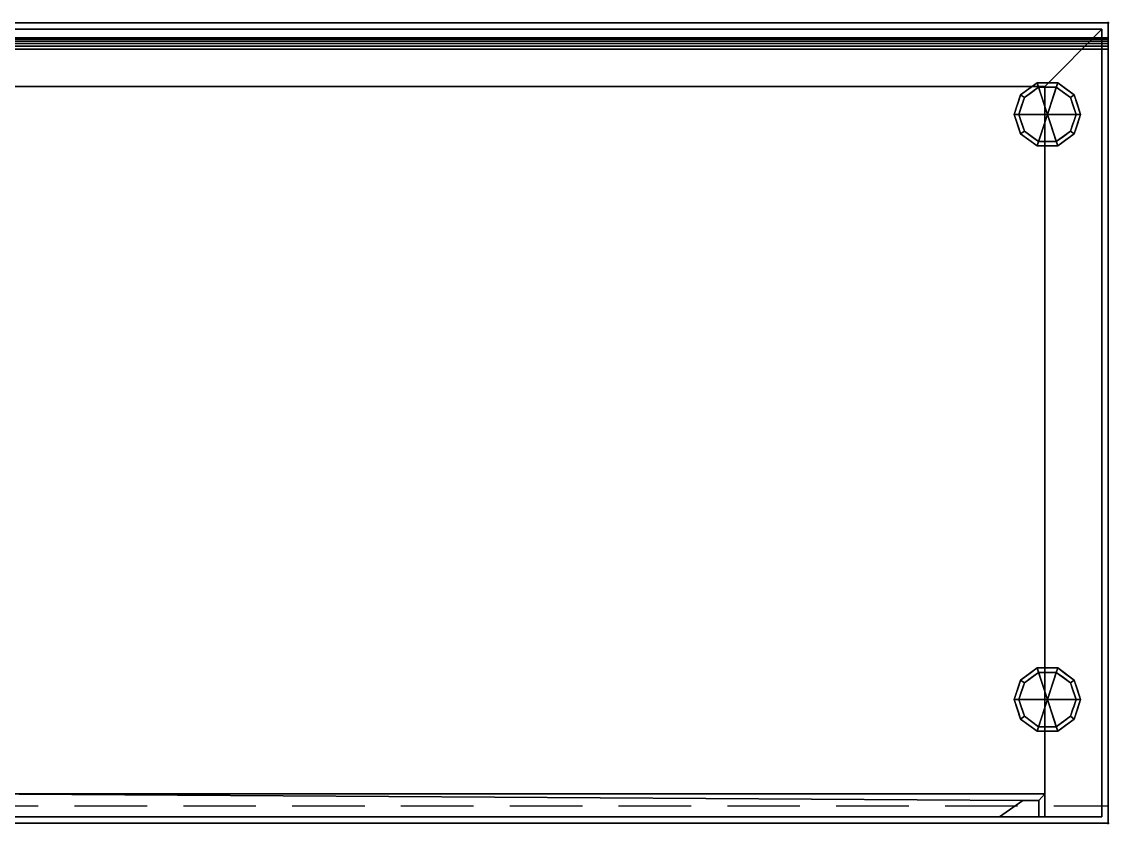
# Model space of a CAD drawing. Header units: millimetres. Extents: x -1 to 2001, y -701 to 1.
# Drawn here: x 1049 to 2001, y -701 to 1 of the extents above; entities that cross this region are included whole.
import ezdxf

# ---------------------------------------------------------------- set-up
doc = ezdxf.new("R2010")
doc.units = ezdxf.units.MM
doc.header["$PDMODE"] = 34
doc.linetypes.add('NASCOSTA', pattern=[9.525, 6.35, -3.175])
for name, color, linetype in [('IQ_200_2D', 1, 'Continuous'), ('IQ_200_3D', 1, 'Continuous'), ('IQ_204_2D', 7, 'Continuous'), ('IQ_204_3D', 7, 'Continuous'), ('IQ_INS_3D', 3, 'Continuous')]:
    doc.layers.add(name, color=color, linetype=linetype)

msp = doc.modelspace()

# ---------------------------------------------------------------- linework, layer by layer
at = {"layer": 'IQ_200_2D'}
for p, q in [((0, 0), (2000, 0)), ((2000, 0), (2000, -700)), ((2000, -700), (0, -700))]:
    msp.add_line(p, q, dxfattribs=at)
at = {"layer": 'IQ_204_2D'}
msp.add_line((0, -13), (2000, -13), dxfattribs=at)
at = {"layer": 'IQ_204_2D', "linetype": 'NASCOSTA', "ltscale": 10}
msp.add_line((1000, -685), (2000, -685), dxfattribs=at)
at = {"layer": 'IQ_INS_3D'}
for p in [(2000, 0), (2000, -700)]:
    msp.add_point(p, dxfattribs=at)

# ---------------------------------------------------------------- meshes
at = {"layer": 'IQ_200_3D'}
mesh = msp.add_polyface(dxfattribs=at)
corners = [(2000, -700, 850), (0, -700, 850), (0, 0, 850), (2000, 0, 850)]
mesh.append_faces([[corners[k] for k in face] for face in [(0, 1, 2, 3)]])
mesh = msp.add_polyface(dxfattribs=at)
corners = [(0, 0, 850), (0, 0, 1000), (2000, 0, 1000), (2000, 0, 850)]
mesh.append_faces([[corners[k] for k in face] for face in [(0, 1, 2, 3)]])
mesh = msp.add_polyface(dxfattribs=at)
corners = [(2000, 0, 1000), (0, 0, 1000), (0, -13, 1000), (2000, -13, 1000)]
mesh.append_faces([[corners[k] for k in face] for face in [(0, 1, 2, 3)]])
mesh = msp.add_polyface(dxfattribs=at)
corners = [(1994.5, -5.5, 850), (5.5, -5.5, 850), (5.5, -694.5, 850), (55.5, -694.5, 850), (55.5, -55.5, 850), (1944.5, -55.5, 850), (1944.5, -694.5, 850), (1994.5, -694.5, 850)]
mesh.append_faces([[corners[k] for k in face] for face in [(4, 1, 2, 3)]], dxfattribs={"vtx0": -1})
mesh.append_faces([[corners[k] for k in face] for face in [(7, 0, 5, 6)]], dxfattribs={"vtx1": -1})
mesh.append_faces([[corners[k] for k in face] for face in [(4, 5, 0, 1)]], dxfattribs={"vtx1": -1, "vtx3": -1})
mesh = msp.add_polyface(dxfattribs=at)
corners = [(1994.5, -694.5, 150), (5.5, -694.5, 150), (5.5, -5.5, 150), (1994.5, -5.5, 150)]
mesh.append_faces([[corners[k] for k in face] for face in [(0, 1, 2, 3)]])
mesh = msp.add_polyface(dxfattribs=at)
corners = [(1994.5, -5.5, 850), (1994.5, -5.5, 150), (5.5, -5.5, 150), (5.5, -5.5, 850)]
mesh.append_faces([[corners[k] for k in face] for face in [(0, 1, 2, 3)]])
mesh = msp.add_polyface(dxfattribs=at)
corners = [(1994.5, -694.5, 850), (1994.5, -694.5, 150), (1994.5, -5.5, 150), (1994.5, -5.5, 850)]
mesh.append_faces([[corners[k] for k in face] for face in [(0, 1, 2, 3)]])
mesh = msp.add_polyface(dxfattribs=at)
corners = [(2000, -700, 850), (2000, 0, 850), (2000, 0, 1000), (2000, -13, 1000), (2000, -13, 910), (2000, -13.34, 907.41), (2000, -14.34, 905), (2000, -15.93, 902.93), (2000, -18, 901.34), (2000, -20.41, 900.34), (2000, -23, 900), (2000, -700, 900)]
mesh.append_faces([[corners[k] for k in face] for face in [(8, 1, 7)]], dxfattribs={"vtx0": -1, "vtx1": -1})
mesh.append_faces([[corners[k] for k in face] for face in [(1, 9, 10)]], dxfattribs={"vtx0": -1, "vtx2": -1})
mesh.append_faces([[corners[k] for k in face] for face in [(6, 7, 1), (5, 6, 1), (4, 5, 1), (8, 9, 1)]], dxfattribs={"vtx1": -1, "vtx2": -1})
mesh.append_faces([[corners[k] for k in face] for face in [(2, 3, 4, 1)]], dxfattribs={"vtx2": -1})
mesh.append_faces([[corners[k] for k in face] for face in [(10, 11, 0, 1)]], dxfattribs={"vtx3": -1})
mesh = msp.add_polyface(dxfattribs=at)
corners = [(2000, -23, 900), (2000, -20.41, 900.34), (2000, -18, 901.34), (2000, -15.93, 902.93), (2000, -14.34, 905), (2000, -13.34, 907.41), (2000, -13, 910), (0, -13, 910), (0, -13.34, 907.41), (0, -14.34, 905), (0, -15.93, 902.93), (0, -18, 901.34), (0, -20.41, 900.34), (0, -23, 900)]
mesh.append_faces([[corners[k] for k in face] for face in [(1, 12, 13, 0)]], dxfattribs={"vtx0": -1})
mesh.append_faces([[corners[k] for k in face] for face in [(2, 11, 12, 1), (11, 2, 3, 10), (5, 8, 9, 4), (10, 3, 4, 9)]], dxfattribs={"vtx0": -1, "vtx2": -1})
mesh.append_faces([[corners[k] for k in face] for face in [(6, 7, 8, 5)]], dxfattribs={"vtx2": -1})
mesh = msp.add_polyface(dxfattribs=at)
corners = [(2000, -13, 1000), (0, -13, 1000), (0, -13, 910), (2000, -13, 910)]
mesh.append_faces([[corners[k] for k in face] for face in [(0, 1, 2, 3)]])
mesh = msp.add_polyface(dxfattribs=at)
corners = [(2000, -700, 900), (2000, -23, 900), (0, -23, 900), (0, -700, 900)]
mesh.append_faces([[corners[k] for k in face] for face in [(0, 1, 2, 3)]])
mesh = msp.add_polyface(dxfattribs=at)
corners = [(55.5, -55.5, 200), (1944.5, -55.5, 200), (1944.5, -55.5, 850), (55.5, -55.5, 850)]
mesh.append_faces([[corners[k] for k in face] for face in [(0, 1, 2, 3)]])
mesh = msp.add_polyface(dxfattribs=at)
corners = [(55.5, -55.5, 200), (55.5, -694.5, 200), (1944.5, -694.5, 200), (1944.5, -55.5, 200)]
mesh.append_faces([[corners[k] for k in face] for face in [(0, 1, 2, 3)]])
mesh = msp.add_polyface(dxfattribs=at)
corners = [(1944.5, -55.5, 200), (1944.5, -694.5, 200), (1944.5, -694.5, 850), (1944.5, -55.5, 850)]
mesh.append_faces([[corners[k] for k in face] for face in [(0, 1, 2, 3)]])
mesh = msp.add_polyface(dxfattribs=at)
corners = [(1944.5, -674.5, 850), (1000, -674.5, 850), (1000, -694.5, 850), (1904.86, -694.5, 850), (1925.34, -680.16, 850), (1939.5, -680.16, 850), (1939.5, -694.5, 850), (1944.5, -694.5, 850)]
mesh.append_faces([[corners[k] for k in face] for face in [(7, 0, 5, 6), (3, 4, 1, 2)]], dxfattribs={"vtx1": -1})
mesh.append_faces([[corners[k] for k in face] for face in [(4, 5, 0, 1)]], dxfattribs={"vtx1": -1, "vtx3": -1})
mesh = msp.add_polyface(dxfattribs=at)
corners = [(1944.5, -674.5, 200), (1944.5, -694.5, 200), (1939.5, -694.5, 200), (1939.5, -680.16, 200), (1925.34, -680.16, 200), (1904.86, -694.5, 200), (1000, -694.5, 200), (1000, -674.5, 200)]
mesh.append_faces([[corners[k] for k in face] for face in [(7, 4, 5, 6), (3, 0, 1, 2)]], dxfattribs={"vtx0": -1})
mesh.append_faces([[corners[k] for k in face] for face in [(4, 7, 0, 3)]], dxfattribs={"vtx0": -1, "vtx2": -1})
mesh = msp.add_polyface(dxfattribs=at)
corners = [(1944.5, -674.5, 850), (1944.5, -674.5, 200), (1000, -674.5, 200), (1000, -674.5, 850)]
mesh.append_faces([[corners[k] for k in face] for face in [(0, 1, 2, 3)]])
mesh = msp.add_polyface(dxfattribs=at)
corners = [(1944.5, -694.5, 850), (1944.5, -694.5, 200), (1944.5, -674.5, 200), (1944.5, -674.5, 850)]
mesh.append_faces([[corners[k] for k in face] for face in [(0, 1, 2, 3)]])
mesh = msp.add_polyface(dxfattribs=at)
corners = [(1904.86, -694.5, 850), (1904.86, -694.5, 200), (1925.34, -680.16, 200), (1925.34, -680.16, 850)]
mesh.append_faces([[corners[k] for k in face] for face in [(0, 1, 2, 3)]])
mesh = msp.add_polyface(dxfattribs=at)
corners = [(1925.34, -680.16, 850), (1925.34, -680.16, 200), (1939.5, -680.16, 200), (1939.5, -680.16, 850)]
mesh.append_faces([[corners[k] for k in face] for face in [(0, 1, 2, 3)]])
mesh = msp.add_polyface(dxfattribs=at)
corners = [(1939.5, -680.16, 850), (1939.5, -680.16, 200), (1939.5, -694.5, 200), (1939.5, -694.5, 850)]
mesh.append_faces([[corners[k] for k in face] for face in [(0, 1, 2, 3)]])
mesh = msp.add_polyface(dxfattribs=at)
corners = [(5.5, -694.5, 150), (1994.5, -694.5, 150), (1994.5, -694.5, 850), (1944.5, -694.5, 850), (1944.5, -694.5, 200), (55.5, -694.5, 200), (55.5, -694.5, 850), (5.5, -694.5, 850)]
mesh.append_faces([[corners[k] for k in face] for face in [(4, 5, 0, 1)]], dxfattribs={"vtx1": -1, "vtx3": -1})
mesh.append_faces([[corners[k] for k in face] for face in [(2, 3, 4, 1)]], dxfattribs={"vtx2": -1})
mesh.append_faces([[corners[k] for k in face] for face in [(5, 6, 7, 0)]], dxfattribs={"vtx3": -1})
mesh = msp.add_polyface(dxfattribs=at)
corners = [(1000, -694.5, 850), (1000, -694.5, 200), (1904.86, -694.5, 200), (1904.86, -694.5, 850)]
mesh.append_faces([[corners[k] for k in face] for face in [(0, 1, 2, 3)]])
mesh = msp.add_polyface(dxfattribs=at)
corners = [(1939.5, -694.5, 850), (1939.5, -694.5, 200), (1944.5, -694.5, 200), (1944.5, -694.5, 850)]
mesh.append_faces([[corners[k] for k in face] for face in [(0, 1, 2, 3)]])
mesh = msp.add_polyface(dxfattribs=at)
corners = [(0, -700, 900), (0, -700, 850), (2000, -700, 850), (2000, -700, 900)]
mesh.append_faces([[corners[k] for k in face] for face in [(0, 1, 2, 3)]])
at = {"layer": 'IQ_204_3D'}
mesh = msp.add_polyface(dxfattribs=at)
corners = [(1946.9, -80, 150), (1975.9, -80, 150), (1970.36, -62.95, 150), (1955.86, -52.42, 150), (1937.94, -52.42, 150), (1923.44, -62.95, 150), (1917.9, -80, 150)]
mesh.append_faces([[corners[k] for k in face] for face in [(0, 4, 5, 6)]], dxfattribs={"vtx0": -1})
mesh.append_faces([[corners[k] for k in face] for face in [(0, 3, 4)]], dxfattribs={"vtx0": -1, "vtx2": -1})
mesh.append_faces([[corners[k] for k in face] for face in [(0, 1, 2, 3)]], dxfattribs={"vtx3": -1})
mesh = msp.add_polyface(dxfattribs=at)
corners = [(1917.9, -80, 150), (1923.44, -62.95, 150), (1937.94, -52.42, 150), (1955.86, -52.42, 150), (1970.36, -62.95, 150), (1975.9, -80, 150), (1975.9, -80, 25), (1970.36, -62.95, 25), (1955.86, -52.42, 25), (1937.94, -52.42, 25), (1923.44, -62.95, 25), (1917.9, -80, 25), (1963.11, -57.69, 150), (1963.11, -57.69, 25), (1973.13, -71.48, 25), (1973.13, -71.48, 150), (1946.9, -52.42, 150), (1946.9, -52.42, 25), (1930.69, -57.69, 25), (1930.69, -57.69, 150), (1920.21, -72.88, 25), (1920.67, -71.48, 150), (1921.83, -67.92, 25)]
mesh.append_faces([[corners[k] for k in face] for face in [(22, 1, 10), (1, 22, 21)]], dxfattribs={"vtx0": -1, "vtx1": -1})
mesh.append_faces([[corners[k] for k in face] for face in [(20, 0, 21)]], dxfattribs={"vtx0": -1, "vtx2": -1})
mesh.append_faces([[corners[k] for k in face] for face in [(22, 20, 21)]], dxfattribs={"vtx1": -1, "vtx2": -1})
mesh.append_faces([[corners[k] for k in face] for face in [(2, 16, 17, 9), (13, 8, 3, 12), (4, 15, 14, 7), (7, 13, 12, 4), (9, 18, 19, 2), (16, 3, 8, 17), (1, 19, 18, 10)]], dxfattribs={"vtx1": -1, "vtx3": -1})
mesh.append_faces([[corners[k] for k in face] for face in [(5, 6, 14, 15), (20, 11, 0)]], dxfattribs={"vtx2": -1})
mesh = msp.add_polyface(dxfattribs=at)
corners = [(1917.9, -80, 25), (1923.44, -62.95, 25), (1937.94, -52.42, 25), (1955.86, -52.42, 25), (1970.36, -62.95, 25), (1975.9, -80, 25), (1971.9, -80, 25), (1967.13, -65.31, 25), (1954.63, -56.22, 25), (1939.17, -56.22, 25), (1926.67, -65.31, 25), (1921.9, -80, 25)]
mesh.append_faces([[corners[k] for k in face] for face in [(10, 1, 2, 9)]], dxfattribs={"vtx0": -1, "vtx2": -1})
mesh.append_faces([[corners[k] for k in face] for face in [(6, 7, 4, 5)]], dxfattribs={"vtx1": -1})
mesh.append_faces([[corners[k] for k in face] for face in [(8, 9, 2, 3), (7, 8, 3, 4)]], dxfattribs={"vtx1": -1, "vtx3": -1})
mesh.append_faces([[corners[k] for k in face] for face in [(11, 0, 1, 10)]], dxfattribs={"vtx2": -1})
mesh = msp.add_polyface(dxfattribs=at)
corners = [(1921.9, -80, 25), (1926.67, -65.31, 25), (1939.17, -56.22, 25), (1954.63, -56.22, 25), (1967.13, -65.31, 25), (1971.9, -80, 25), (1971.9, -80, 0), (1967.13, -65.31, 0), (1954.63, -56.22, 0), (1939.17, -56.22, 0), (1926.67, -65.31, 0), (1921.9, -80, 0), (1960.88, -60.76, 0), (1960.88, -60.76, 25), (1969.51, -72.65, 25), (1969.51, -72.65, 0), (1946.9, -56.22, 25), (1946.9, -56.22, 0), (1924.22, -72.87, 0), (1924.29, -72.65, 25), (1932.92, -60.76, 0), (1932.92, -60.76, 25)]
mesh.append_faces([[corners[k] for k in face] for face in [(15, 14, 5, 6)]], dxfattribs={"vtx0": -1})
mesh.append_faces([[corners[k] for k in face] for face in [(7, 4, 14, 15), (9, 2, 16, 17), (8, 3, 13, 12), (12, 13, 4, 7), (19, 10, 18), (17, 16, 3, 8), (10, 19, 1), (18, 0, 19)]], dxfattribs={"vtx0": -1, "vtx2": -1})
mesh.append_faces([[corners[k] for k in face] for face in [(21, 2, 9, 20), (1, 21, 20, 10)]], dxfattribs={"vtx1": -1, "vtx3": -1})
mesh.append_faces([[corners[k] for k in face] for face in [(18, 11, 0)]], dxfattribs={"vtx2": -1})
mesh = msp.add_polyface(dxfattribs=at)
corners = [(1921.9, -80, 0), (1926.67, -65.31, 0), (1939.17, -56.22, 0), (1954.63, -56.22, 0), (1967.13, -65.31, 0), (1971.9, -80, 0), (1946.9, -80, 0)]
mesh.append_faces([[corners[k] for k in face] for face in [(1, 2, 6, 0)]], dxfattribs={"vtx1": -1})
mesh.append_faces([[corners[k] for k in face] for face in [(2, 3, 6)]], dxfattribs={"vtx1": -1, "vtx2": -1})
mesh.append_faces([[corners[k] for k in face] for face in [(4, 5, 6, 3)]], dxfattribs={"vtx2": -1})
mesh = msp.add_polyface(dxfattribs=at)
corners = [(1946.9, -80, 150), (1917.9, -80, 150), (1923.44, -97.05, 150), (1937.94, -107.58, 150), (1955.86, -107.58, 150), (1970.36, -97.05, 150), (1975.9, -80, 150)]
mesh.append_faces([[corners[k] for k in face] for face in [(0, 4, 5, 6)]], dxfattribs={"vtx0": -1})
mesh.append_faces([[corners[k] for k in face] for face in [(4, 0, 3)]], dxfattribs={"vtx0": -1, "vtx1": -1})
mesh.append_faces([[corners[k] for k in face] for face in [(0, 1, 2, 3)]], dxfattribs={"vtx3": -1})
mesh = msp.add_polyface(dxfattribs=at)
corners = [(1975.9, -80, 150), (1970.36, -97.05, 150), (1955.86, -107.58, 150), (1937.94, -107.58, 150), (1923.44, -97.05, 150), (1917.9, -80, 150), (1917.9, -80, 25), (1923.44, -97.05, 25), (1937.94, -107.58, 25), (1955.86, -107.58, 25), (1970.36, -97.05, 25), (1975.9, -80, 25), (1920.21, -87.12, 150), (1920.67, -88.52, 25), (1930.69, -102.31, 25), (1930.69, -102.31, 150), (1946.9, -107.58, 150), (1946.9, -107.58, 25), (1963.11, -102.31, 25), (1963.11, -102.31, 150), (1973.59, -87.12, 25), (1973.13, -88.52, 150), (1921.83, -92.08, 150), (1971.97, -92.08, 25)]
mesh.append_faces([[corners[k] for k in face] for face in [(6, 12, 5)]], dxfattribs={"vtx0": -1})
mesh.append_faces([[corners[k] for k in face] for face in [(23, 1, 10), (22, 7, 4), (7, 22, 13), (1, 23, 21)]], dxfattribs={"vtx0": -1, "vtx1": -1})
mesh.append_faces([[corners[k] for k in face] for face in [(12, 6, 13), (20, 0, 21)]], dxfattribs={"vtx0": -1, "vtx2": -1})
mesh.append_faces([[corners[k] for k in face] for face in [(22, 12, 13), (23, 20, 21)]], dxfattribs={"vtx1": -1, "vtx2": -1})
mesh.append_faces([[corners[k] for k in face] for face in [(15, 4, 7, 14), (3, 15, 14, 8), (17, 9, 2, 16), (19, 2, 9, 18), (18, 10, 1, 19), (16, 3, 8, 17)]], dxfattribs={"vtx1": -1, "vtx3": -1})
mesh.append_faces([[corners[k] for k in face] for face in [(20, 11, 0)]], dxfattribs={"vtx2": -1})
mesh = msp.add_polyface(dxfattribs=at)
corners = [(1975.9, -80, 25), (1970.36, -97.05, 25), (1955.86, -107.58, 25), (1937.94, -107.58, 25), (1923.44, -97.05, 25), (1917.9, -80, 25), (1921.9, -80, 25), (1926.67, -94.69, 25), (1939.17, -103.78, 25), (1954.63, -103.78, 25), (1967.13, -94.69, 25), (1971.9, -80, 25)]
mesh.append_faces([[corners[k] for k in face] for face in [(1, 10, 11, 0)]], dxfattribs={"vtx0": -1})
mesh.append_faces([[corners[k] for k in face] for face in [(3, 8, 9, 2), (2, 9, 10, 1)]], dxfattribs={"vtx0": -1, "vtx2": -1})
mesh.append_faces([[corners[k] for k in face] for face in [(3, 4, 7, 8)]], dxfattribs={"vtx1": -1, "vtx3": -1})
mesh.append_faces([[corners[k] for k in face] for face in [(4, 5, 6, 7)]], dxfattribs={"vtx3": -1})
mesh = msp.add_polyface(dxfattribs=at)
corners = [(1971.9, -80, 25), (1967.13, -94.69, 25), (1954.63, -103.78, 25), (1939.17, -103.78, 25), (1926.67, -94.69, 25), (1921.9, -80, 25), (1921.9, -80, 0), (1926.67, -94.69, 0), (1939.17, -103.78, 0), (1954.63, -103.78, 0), (1967.13, -94.69, 0), (1971.9, -80, 0), (1924.22, -87.13, 0), (1924.29, -87.35, 25), (1932.92, -99.24, 25), (1932.92, -99.24, 0), (1946.9, -103.78, 25), (1946.9, -103.78, 0), (1969.58, -87.13, 0), (1969.51, -87.35, 25), (1960.88, -99.24, 25), (1960.88, -99.24, 0)]
mesh.append_faces([[corners[k] for k in face] for face in [(7, 13, 12)]], dxfattribs={"vtx0": -1, "vtx1": -1})
mesh.append_faces([[corners[k] for k in face] for face in [(15, 14, 4, 7), (14, 15, 8, 3), (12, 13, 5), (9, 2, 16), (19, 10, 18), (10, 19, 1), (20, 21, 10, 1), (2, 9, 21, 20), (18, 0, 19)]], dxfattribs={"vtx0": -1, "vtx2": -1})
mesh.append_faces([[corners[k] for k in face] for face in [(4, 13, 7), (8, 17, 3)]], dxfattribs={"vtx1": -1, "vtx2": -1})
mesh.append_faces([[corners[k] for k in face] for face in [(16, 3, 17, 9)]], dxfattribs={"vtx1": -1, "vtx3": -1})
mesh.append_faces([[corners[k] for k in face] for face in [(5, 6, 12), (18, 11, 0)]], dxfattribs={"vtx2": -1})
mesh = msp.add_polyface(dxfattribs=at)
corners = [(1971.9, -80, 0), (1967.13, -94.69, 0), (1954.63, -103.78, 0), (1939.17, -103.78, 0), (1926.67, -94.69, 0), (1921.9, -80, 0), (1946.9, -80, 0)]
mesh.append_faces([[corners[k] for k in face] for face in [(3, 6, 2)]], dxfattribs={"vtx0": -1, "vtx1": -1})
mesh.append_faces([[corners[k] for k in face] for face in [(1, 2, 6, 0)]], dxfattribs={"vtx1": -1})
mesh.append_faces([[corners[k] for k in face] for face in [(4, 5, 6, 3)]], dxfattribs={"vtx2": -1})
mesh = msp.add_polyface(dxfattribs=at)
corners = [(1946.9, -591.9, 150), (1975.9, -591.9, 150), (1970.36, -574.85, 150), (1955.86, -564.32, 150), (1937.94, -564.32, 150), (1923.44, -574.85, 150), (1917.9, -591.9, 150)]
mesh.append_faces([[corners[k] for k in face] for face in [(0, 4, 5, 6)]], dxfattribs={"vtx0": -1})
mesh.append_faces([[corners[k] for k in face] for face in [(0, 3, 4)]], dxfattribs={"vtx0": -1, "vtx2": -1})
mesh.append_faces([[corners[k] for k in face] for face in [(0, 1, 2, 3)]], dxfattribs={"vtx3": -1})
mesh = msp.add_polyface(dxfattribs=at)
corners = [(1917.9, -591.9, 150), (1923.44, -574.85, 150), (1937.94, -564.32, 150), (1955.86, -564.32, 150), (1970.36, -574.85, 150), (1975.9, -591.9, 150), (1975.9, -591.9, 25), (1970.36, -574.85, 25), (1955.86, -564.32, 25), (1937.94, -564.32, 25), (1923.44, -574.85, 25), (1917.9, -591.9, 25), (1963.11, -569.59, 150), (1963.11, -569.59, 25), (1973.13, -583.38, 25), (1973.13, -583.38, 150), (1946.9, -564.32, 150), (1946.9, -564.32, 25), (1930.69, -569.59, 25), (1930.69, -569.59, 150), (1920.21, -584.78, 25), (1920.67, -583.38, 150), (1921.83, -579.82, 25)]
mesh.append_faces([[corners[k] for k in face] for face in [(22, 1, 10), (1, 22, 21)]], dxfattribs={"vtx0": -1, "vtx1": -1})
mesh.append_faces([[corners[k] for k in face] for face in [(20, 0, 21)]], dxfattribs={"vtx0": -1, "vtx2": -1})
mesh.append_faces([[corners[k] for k in face] for face in [(22, 20, 21)]], dxfattribs={"vtx1": -1, "vtx2": -1})
mesh.append_faces([[corners[k] for k in face] for face in [(2, 16, 17, 9), (13, 8, 3, 12), (4, 15, 14, 7), (7, 13, 12, 4), (9, 18, 19, 2), (16, 3, 8, 17), (1, 19, 18, 10)]], dxfattribs={"vtx1": -1, "vtx3": -1})
mesh.append_faces([[corners[k] for k in face] for face in [(5, 6, 14, 15), (20, 11, 0)]], dxfattribs={"vtx2": -1})
mesh = msp.add_polyface(dxfattribs=at)
corners = [(1917.9, -591.9, 25), (1923.44, -574.85, 25), (1937.94, -564.32, 25), (1955.86, -564.32, 25), (1970.36, -574.85, 25), (1975.9, -591.9, 25), (1971.9, -591.9, 25), (1967.13, -577.21, 25), (1954.63, -568.12, 25), (1939.17, -568.12, 25), (1926.67, -577.21, 25), (1921.9, -591.9, 25)]
mesh.append_faces([[corners[k] for k in face] for face in [(10, 1, 2, 9)]], dxfattribs={"vtx0": -1, "vtx2": -1})
mesh.append_faces([[corners[k] for k in face] for face in [(6, 7, 4, 5)]], dxfattribs={"vtx1": -1})
mesh.append_faces([[corners[k] for k in face] for face in [(8, 9, 2, 3), (7, 8, 3, 4)]], dxfattribs={"vtx1": -1, "vtx3": -1})
mesh.append_faces([[corners[k] for k in face] for face in [(11, 0, 1, 10)]], dxfattribs={"vtx2": -1})
mesh = msp.add_polyface(dxfattribs=at)
corners = [(1921.9, -591.9, 25), (1926.67, -577.21, 25), (1939.17, -568.12, 25), (1954.63, -568.12, 25), (1967.13, -577.21, 25), (1971.9, -591.9, 25), (1971.9, -591.9, 0), (1967.13, -577.21, 0), (1954.63, -568.12, 0), (1939.17, -568.12, 0), (1926.67, -577.21, 0), (1921.9, -591.9, 0), (1960.88, -572.66, 0), (1960.88, -572.66, 25), (1969.51, -584.55, 25), (1969.51, -584.55, 0), (1946.9, -568.12, 25), (1946.9, -568.12, 0), (1924.22, -584.77, 0), (1924.29, -584.55, 25), (1932.92, -572.66, 0), (1932.92, -572.66, 25)]
mesh.append_faces([[corners[k] for k in face] for face in [(15, 14, 5, 6)]], dxfattribs={"vtx0": -1})
mesh.append_faces([[corners[k] for k in face] for face in [(7, 4, 14, 15), (9, 2, 16, 17), (8, 3, 13, 12), (12, 13, 4, 7), (19, 10, 18), (17, 16, 3, 8), (10, 19, 1), (18, 0, 19)]], dxfattribs={"vtx0": -1, "vtx2": -1})
mesh.append_faces([[corners[k] for k in face] for face in [(21, 2, 9, 20), (1, 21, 20, 10)]], dxfattribs={"vtx1": -1, "vtx3": -1})
mesh.append_faces([[corners[k] for k in face] for face in [(18, 11, 0)]], dxfattribs={"vtx2": -1})
mesh = msp.add_polyface(dxfattribs=at)
corners = [(1921.9, -591.9, 0), (1926.67, -577.21, 0), (1939.17, -568.12, 0), (1954.63, -568.12, 0), (1967.13, -577.21, 0), (1971.9, -591.9, 0), (1946.9, -591.9, 0)]
mesh.append_faces([[corners[k] for k in face] for face in [(1, 2, 6, 0)]], dxfattribs={"vtx1": -1})
mesh.append_faces([[corners[k] for k in face] for face in [(2, 3, 6)]], dxfattribs={"vtx1": -1, "vtx2": -1})
mesh.append_faces([[corners[k] for k in face] for face in [(4, 5, 6, 3)]], dxfattribs={"vtx2": -1})
mesh = msp.add_polyface(dxfattribs=at)
corners = [(1946.9, -591.9, 150), (1917.9, -591.9, 150), (1923.44, -608.95, 150), (1937.94, -619.48, 150), (1955.86, -619.48, 150), (1970.36, -608.95, 150), (1975.9, -591.9, 150)]
mesh.append_faces([[corners[k] for k in face] for face in [(0, 4, 5, 6)]], dxfattribs={"vtx0": -1})
mesh.append_faces([[corners[k] for k in face] for face in [(4, 0, 3)]], dxfattribs={"vtx0": -1, "vtx1": -1})
mesh.append_faces([[corners[k] for k in face] for face in [(0, 1, 2, 3)]], dxfattribs={"vtx3": -1})
mesh = msp.add_polyface(dxfattribs=at)
corners = [(1975.9, -591.9, 150), (1970.36, -608.95, 150), (1955.86, -619.48, 150), (1937.94, -619.48, 150), (1923.44, -608.95, 150), (1917.9, -591.9, 150), (1917.9, -591.9, 25), (1923.44, -608.95, 25), (1937.94, -619.48, 25), (1955.86, -619.48, 25), (1970.36, -608.95, 25), (1975.9, -591.9, 25), (1920.21, -599.02, 150), (1920.67, -600.42, 25), (1930.69, -614.21, 25), (1930.69, -614.21, 150), (1946.9, -619.48, 150), (1946.9, -619.48, 25), (1963.11, -614.21, 25), (1963.11, -614.21, 150), (1973.59, -599.02, 25), (1973.13, -600.42, 150), (1921.83, -603.98, 150), (1971.97, -603.98, 25)]
mesh.append_faces([[corners[k] for k in face] for face in [(6, 12, 5)]], dxfattribs={"vtx0": -1})
mesh.append_faces([[corners[k] for k in face] for face in [(23, 1, 10), (22, 7, 4), (7, 22, 13), (1, 23, 21)]], dxfattribs={"vtx0": -1, "vtx1": -1})
mesh.append_faces([[corners[k] for k in face] for face in [(12, 6, 13), (20, 0, 21)]], dxfattribs={"vtx0": -1, "vtx2": -1})
mesh.append_faces([[corners[k] for k in face] for face in [(22, 12, 13), (23, 20, 21)]], dxfattribs={"vtx1": -1, "vtx2": -1})
mesh.append_faces([[corners[k] for k in face] for face in [(15, 4, 7, 14), (3, 15, 14, 8), (17, 9, 2, 16), (19, 2, 9, 18), (18, 10, 1, 19), (16, 3, 8, 17)]], dxfattribs={"vtx1": -1, "vtx3": -1})
mesh.append_faces([[corners[k] for k in face] for face in [(20, 11, 0)]], dxfattribs={"vtx2": -1})
mesh = msp.add_polyface(dxfattribs=at)
corners = [(1975.9, -591.9, 25), (1970.36, -608.95, 25), (1955.86, -619.48, 25), (1937.94, -619.48, 25), (1923.44, -608.95, 25), (1917.9, -591.9, 25), (1921.9, -591.9, 25), (1926.67, -606.59, 25), (1939.17, -615.68, 25), (1954.63, -615.68, 25), (1967.13, -606.59, 25), (1971.9, -591.9, 25)]
mesh.append_faces([[corners[k] for k in face] for face in [(1, 10, 11, 0)]], dxfattribs={"vtx0": -1})
mesh.append_faces([[corners[k] for k in face] for face in [(3, 8, 9, 2), (2, 9, 10, 1)]], dxfattribs={"vtx0": -1, "vtx2": -1})
mesh.append_faces([[corners[k] for k in face] for face in [(3, 4, 7, 8)]], dxfattribs={"vtx1": -1, "vtx3": -1})
mesh.append_faces([[corners[k] for k in face] for face in [(4, 5, 6, 7)]], dxfattribs={"vtx3": -1})
mesh = msp.add_polyface(dxfattribs=at)
corners = [(1971.9, -591.9, 25), (1967.13, -606.59, 25), (1954.63, -615.68, 25), (1939.17, -615.68, 25), (1926.67, -606.59, 25), (1921.9, -591.9, 25), (1921.9, -591.9, 0), (1926.67, -606.59, 0), (1939.17, -615.68, 0), (1954.63, -615.68, 0), (1967.13, -606.59, 0), (1971.9, -591.9, 0), (1924.22, -599.03, 0), (1924.29, -599.25, 25), (1932.92, -611.14, 25), (1932.92, -611.14, 0), (1946.9, -615.68, 25), (1946.9, -615.68, 0), (1969.58, -599.03, 0), (1969.51, -599.25, 25), (1960.88, -611.14, 25), (1960.88, -611.14, 0)]
mesh.append_faces([[corners[k] for k in face] for face in [(7, 13, 12)]], dxfattribs={"vtx0": -1, "vtx1": -1})
mesh.append_faces([[corners[k] for k in face] for face in [(15, 14, 4, 7), (14, 15, 8, 3), (12, 13, 5), (9, 2, 16), (19, 10, 18), (10, 19, 1), (20, 21, 10, 1), (2, 9, 21, 20), (18, 0, 19)]], dxfattribs={"vtx0": -1, "vtx2": -1})
mesh.append_faces([[corners[k] for k in face] for face in [(4, 13, 7), (8, 17, 3)]], dxfattribs={"vtx1": -1, "vtx2": -1})
mesh.append_faces([[corners[k] for k in face] for face in [(16, 3, 17, 9)]], dxfattribs={"vtx1": -1, "vtx3": -1})
mesh.append_faces([[corners[k] for k in face] for face in [(5, 6, 12), (18, 11, 0)]], dxfattribs={"vtx2": -1})
mesh = msp.add_polyface(dxfattribs=at)
corners = [(1971.9, -591.9, 0), (1967.13, -606.59, 0), (1954.63, -615.68, 0), (1939.17, -615.68, 0), (1926.67, -606.59, 0), (1921.9, -591.9, 0), (1946.9, -591.9, 0)]
mesh.append_faces([[corners[k] for k in face] for face in [(3, 6, 2)]], dxfattribs={"vtx0": -1, "vtx1": -1})
mesh.append_faces([[corners[k] for k in face] for face in [(1, 2, 6, 0)]], dxfattribs={"vtx1": -1})
mesh.append_faces([[corners[k] for k in face] for face in [(4, 5, 6, 3)]], dxfattribs={"vtx2": -1})

doc.saveas('drawing.dxf')
